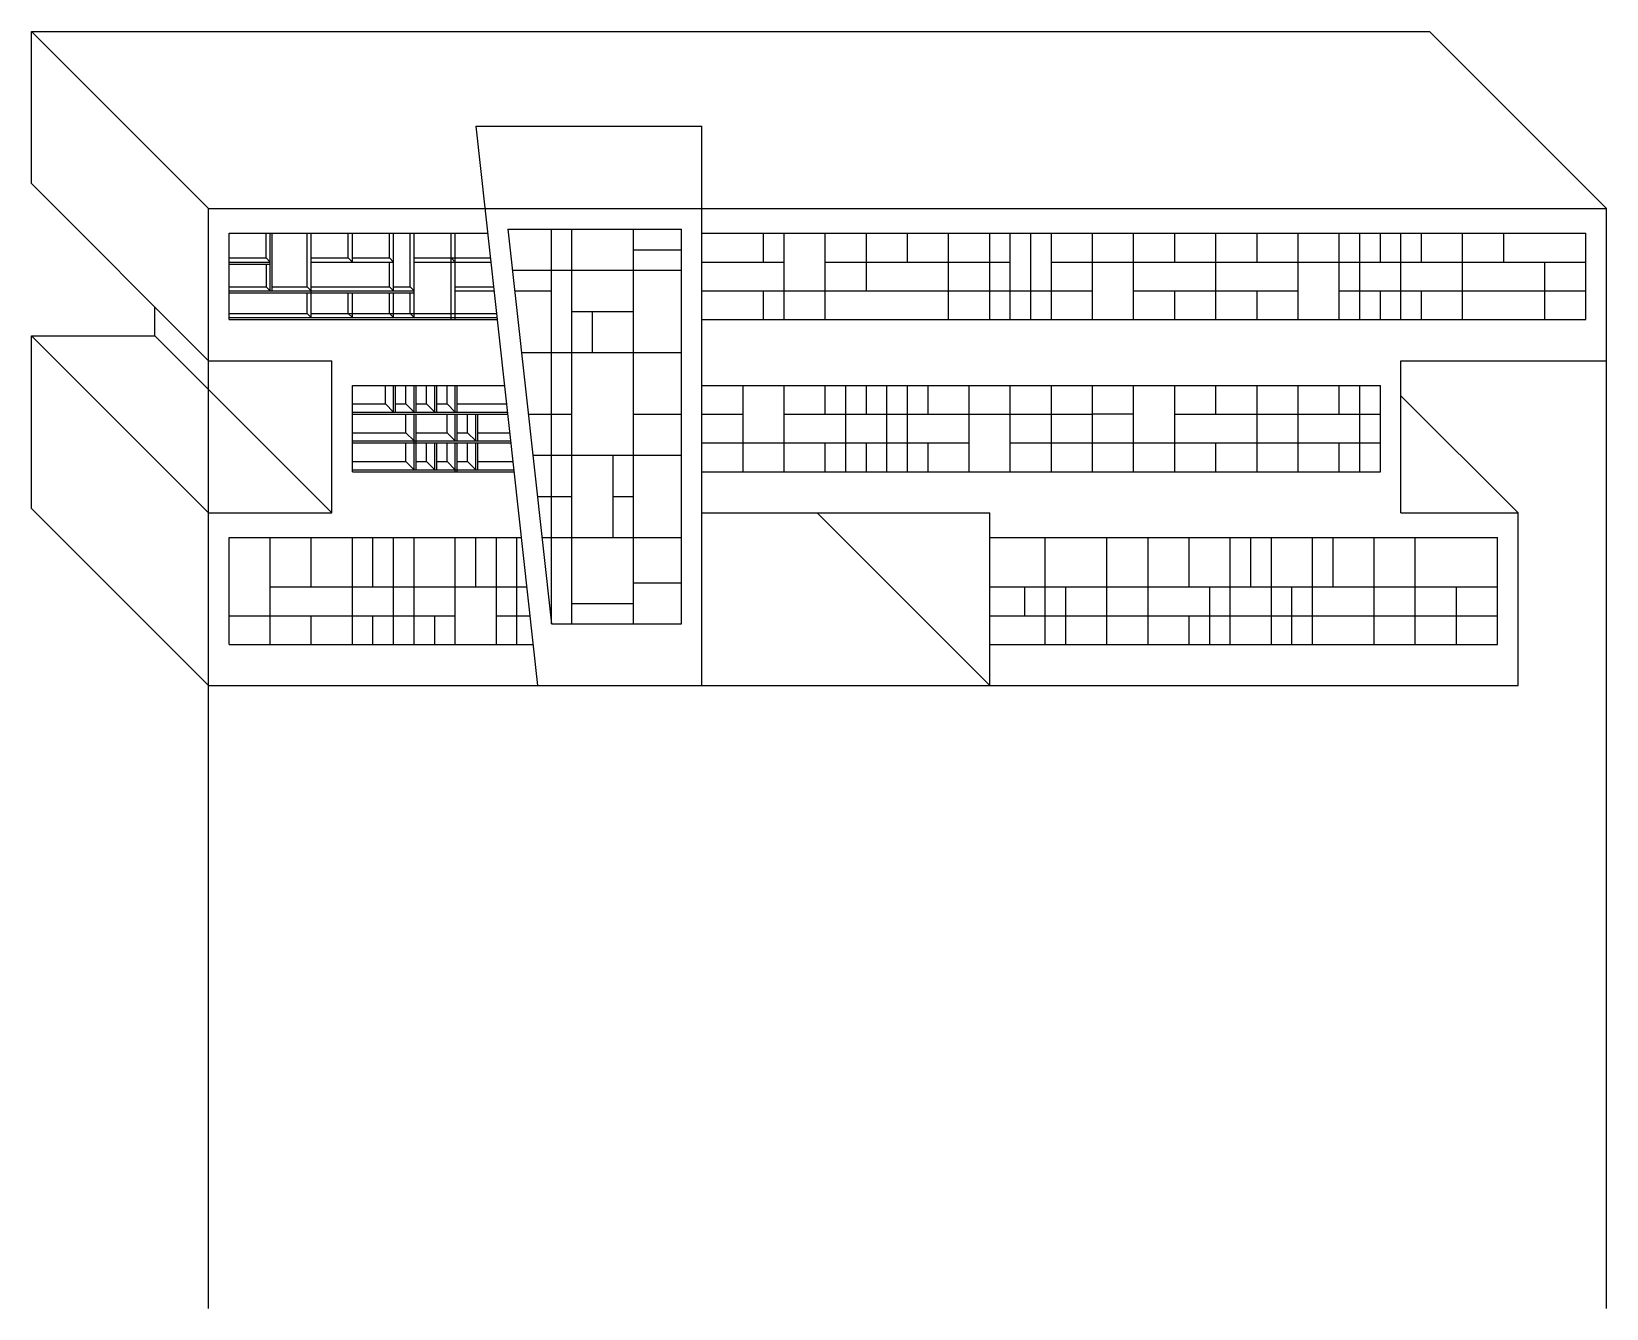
# Model space of a CAD drawing. Header units: millimetres. Extents: x 387 to 811, y 539 to 827.
# Drawn here: x 472.8 to 511.11, y 627.29 to 658.34 of the extents above; entities that cross this region are included whole.
import ezdxf

# ---------------------------------------------------------------- set-up
doc = ezdxf.new("R2010")
doc.units = ezdxf.units.MM
doc.layers.add('2 pav.', color=3, linetype='Continuous')
doc.layers.add('PAREDES EM CORTE', color=5, linetype='Continuous')

msp = doc.modelspace()

# ---------------------------------------------------------------- linework, layer by layer
at = {"layer": '2 pav.'}
for p, q in [((477.106, 627.286), (477.106, 654.034)), ((511.106, 627.286), (511.106, 654.034))]:
    msp.add_line(p, q, dxfattribs=at)
at = {"layer": 'PAREDES EM CORTE'}
for p, q in [((477.106, 654.034), (472.8, 658.34)), ((472.8, 654.64), (472.8, 658.34)), ((472.8, 658.34), (506.8, 658.34)), ((511.106, 654.034), (506.8, 658.34)), ((483.606, 656.034), (489.106, 656.034)), ((483.606, 656.034), (485.106, 642.434)), ((489.106, 642.434), (489.106, 656.034)), ((477.106, 650.334), (472.8, 654.64)), ((477.106, 654.034), (483.827, 654.034)), ((477.106, 650.334), (477.106, 654.034)), ((477.106, 654.034), (511.106, 654.034)), ((489.106, 654.034), (511.106, 654.034)), ((511.106, 650.334), (511.106, 654.034)), ((484.385, 653.534), (488.606, 653.534)), ((484.385, 653.534), (485.444, 643.934)), ((485.444, 643.934), (485.444, 653.534)), ((485.944, 643.934), (485.944, 653.534)), ((487.444, 643.934), (487.444, 653.534)), ((488.606, 643.934), (488.606, 653.534)), ((477.606, 653.434), (483.893, 653.434)), ((477.606, 651.334), (477.606, 653.434)), ((478.506, 652.834), (478.506, 653.434)), ((478.606, 652.034), (478.606, 653.434)), ((478.656, 652.034), (478.656, 653.434)), ((479.506, 652.134), (479.506, 653.434)), ((479.606, 652.034), (479.606, 653.434)), ((480.506, 652.834), (480.506, 653.434)), ((480.606, 652.734), (480.606, 653.434)), ((481.506, 652.834), (481.506, 653.434)), ((481.606, 652.034), (481.606, 653.434)), ((482.006, 652.134), (482.006, 653.434)), ((482.106, 651.384), (482.106, 653.434)), ((483.006, 651.334), (483.006, 653.434)), ((483.106, 651.334), (483.106, 653.434)), ((489.106, 653.434), (510.606, 653.434)), ((490.606, 652.734), (490.606, 653.434)), ((491.106, 651.334), (491.106, 653.434)), ((492.106, 651.334), (492.106, 653.434)), ((493.106, 652.034), (493.106, 653.434)), ((494.106, 652.734), (494.106, 653.434)), ((495.106, 651.334), (495.106, 653.434)), ((496.106, 651.334), (496.106, 653.434)), ((496.606, 651.334), (496.606, 653.434)), ((497.106, 651.334), (497.106, 653.434)), ((497.606, 651.334), (497.606, 653.434)), ((498.606, 651.334), (498.606, 653.434)), ((499.606, 651.334), (499.606, 653.434)), ((500.606, 652.734), (500.606, 653.434)), ((501.606, 651.334), (501.606, 653.434)), ((502.606, 652.734), (502.606, 653.434)), ((503.606, 651.334), (503.606, 653.434)), ((504.606, 651.334), (504.606, 653.434)), ((505.106, 651.334), (505.106, 653.434)), ((505.606, 652.734), (505.606, 653.434)), ((506.106, 651.334), (506.106, 653.434)), ((506.606, 652.734), (506.606, 653.434)), ((507.606, 651.334), (507.606, 653.434)), ((508.606, 652.734), (508.606, 653.434)), ((510.606, 651.334), (510.606, 653.434)), ((510.606, 651.334), (510.606, 653.434)), ((477.606, 652.834), (478.506, 652.834)), ((477.606, 652.734), (478.606, 652.734)), ((478.506, 652.834), (478.606, 652.734)), ((479.606, 652.834), (480.506, 652.834)), ((479.606, 652.734), (481.606, 652.734)), ((480.606, 652.734), (480.506, 652.834)), ((480.606, 652.834), (481.506, 652.834)), ((481.606, 652.734), (481.506, 652.834)), ((481.506, 652.134), (481.506, 652.734)), ((482.106, 652.834), (483.97, 652.834)), ((482.106, 652.734), (483.97, 652.734)), ((483.106, 652.734), (483.006, 652.834)), ((487.444, 653.034), (488.606, 653.034)), ((489.106, 652.734), (491.106, 652.734)), ((492.106, 652.734), (496.606, 652.734)), ((497.606, 652.734), (510.606, 652.734)), ((509.606, 651.334), (509.606, 652.734)), ((477.606, 652.684), (478.606, 652.684)), ((478.506, 652.684), (478.506, 652.134)), ((484.495, 652.534), (488.606, 652.534)), ((477.606, 652.134), (478.506, 652.134)), ((477.606, 652.134), (478.506, 652.134)), ((477.606, 652.034), (482.106, 652.034)), ((477.606, 651.984), (479.606, 651.984)), ((478.506, 652.134), (478.606, 652.034)), ((478.656, 652.134), (479.506, 652.134)), ((479.606, 652.034), (479.506, 652.134)), ((479.506, 651.484), (479.506, 651.984)), ((479.606, 652.134), (481.506, 652.134)), ((479.606, 651.384), (479.606, 652.034)), ((479.606, 651.984), (482.106, 651.984)), ((480.506, 651.484), (480.506, 651.984)), ((480.606, 651.384), (480.606, 651.984)), ((481.606, 652.034), (481.506, 652.134)), ((481.506, 651.484), (481.506, 651.984)), ((481.606, 652.134), (482.006, 652.134)), ((481.606, 651.384), (481.606, 651.984)), ((482.106, 652.034), (482.006, 652.134)), ((482.006, 651.484), (482.006, 651.984)), ((483.106, 652.134), (484.047, 652.134)), ((483.106, 652.034), (484.047, 652.034)), ((484.55, 652.034), (485.444, 652.034)), ((489.106, 652.034), (498.606, 652.034)), ((490.606, 651.334), (490.606, 652.034)), ((499.606, 652.034), (503.606, 652.034)), ((500.606, 651.334), (500.606, 652.034)), ((502.606, 651.334), (502.606, 652.034)), ((504.606, 652.034), (510.606, 652.034)), ((505.606, 651.334), (505.606, 652.034)), ((506.606, 651.334), (506.606, 652.034)), ((475.8, 650.94), (475.8, 651.64)), ((477.606, 651.484), (479.506, 651.484)), ((477.606, 651.384), (484.125, 651.384)), ((477.606, 651.334), (484.125, 651.334)), ((479.606, 651.384), (479.506, 651.484)), ((479.606, 651.484), (484.125, 651.484)), ((480.606, 651.384), (480.506, 651.484)), ((481.606, 651.384), (481.506, 651.484)), ((482.106, 651.384), (482.006, 651.484)), ((485.944, 651.534), (487.444, 651.534)), ((486.444, 650.534), (486.444, 651.534)), ((489.106, 651.334), (510.606, 651.334)), ((477.106, 646.634), (472.8, 650.94)), ((472.8, 646.74), (472.8, 650.94)), ((472.8, 650.94), (475.8, 650.94)), ((480.106, 646.634), (475.8, 650.94)), ((484.716, 650.534), (488.606, 650.534)), ((477.106, 650.334), (480.106, 650.334)), ((480.106, 646.634), (480.106, 650.334)), ((506.106, 646.634), (506.106, 650.334)), ((506.106, 650.334), (511.106, 650.334)), ((480.606, 649.734), (484.301, 649.734)), ((480.606, 647.634), (480.606, 649.734)), ((481.406, 649.284), (481.406, 649.734)), ((481.606, 649.084), (481.606, 649.734)), ((481.656, 649.084), (481.656, 649.734)), ((481.906, 649.284), (481.906, 649.734)), ((482.106, 649.084), (482.106, 649.734)), ((482.156, 649.084), (482.156, 649.734)), ((482.406, 649.284), (482.406, 649.734)), ((482.606, 649.084), (482.606, 649.734)), ((482.656, 649.084), (482.656, 649.734)), ((482.906, 649.284), (482.906, 649.734)), ((483.106, 649.084), (483.106, 649.734)), ((483.156, 649.084), (483.156, 649.734)), ((489.106, 649.734), (505.606, 649.734)), ((490.106, 647.634), (490.106, 649.734)), ((491.106, 647.634), (491.106, 649.734)), ((492.106, 649.034), (492.106, 649.734)), ((492.606, 647.634), (492.606, 649.734)), ((493.106, 649.034), (493.106, 649.734)), ((493.606, 647.634), (493.606, 649.734)), ((494.106, 647.634), (494.106, 649.734)), ((494.606, 649.034), (494.606, 649.734)), ((495.606, 647.634), (495.606, 649.734)), ((496.606, 647.634), (496.606, 649.734)), ((497.606, 647.634), (497.606, 649.734)), ((498.606, 647.634), (498.606, 649.734)), ((499.606, 649.034), (499.606, 649.734)), ((500.606, 647.634), (500.606, 649.734)), ((501.606, 649.034), (501.606, 649.734)), ((502.606, 647.634), (502.606, 649.734)), ((503.606, 647.634), (503.606, 649.734)), ((504.606, 649.034), (504.606, 649.734)), ((505.106, 647.634), (505.106, 649.734)), ((505.606, 647.634), (505.606, 649.734)), ((480.606, 649.284), (481.406, 649.284)), ((481.606, 649.084), (481.406, 649.284)), ((481.656, 649.284), (481.906, 649.284)), ((482.106, 649.084), (481.906, 649.284)), ((482.156, 649.284), (482.406, 649.284)), ((482.606, 649.084), (482.406, 649.284)), ((482.656, 649.284), (482.906, 649.284)), ((483.106, 649.084), (482.906, 649.284)), ((483.156, 649.284), (484.351, 649.284)), ((508.956, 646.634), (506.106, 649.484)), ((480.606, 649.084), (484.378, 649.084)), ((480.606, 649.034), (484.378, 649.034)), ((481.906, 648.584), (481.906, 649.034)), ((482.106, 647.684), (482.106, 649.034)), ((482.156, 647.684), (482.156, 649.034)), ((482.906, 648.584), (482.906, 649.034)), ((483.106, 648.384), (483.106, 649.034)), ((483.156, 648.384), (483.156, 649.034)), ((483.406, 648.584), (483.406, 649.034)), ((483.606, 648.384), (483.606, 649.034)), ((483.656, 648.384), (483.656, 649.034)), ((484.881, 649.034), (485.944, 649.034)), ((487.444, 649.034), (488.606, 649.034)), ((489.106, 649.034), (490.106, 649.034)), ((491.106, 649.034), (498.606, 649.034)), ((499.606, 649.034), (498.606, 649.034)), ((499.606, 647.634), (499.606, 649.034)), ((500.606, 649.034), (505.606, 649.034)), ((480.606, 648.584), (481.906, 648.584)), ((482.106, 648.384), (481.906, 648.584)), ((482.156, 648.584), (482.906, 648.584)), ((483.106, 648.384), (482.906, 648.584)), ((483.156, 648.584), (483.406, 648.584)), ((483.606, 648.384), (483.406, 648.584)), ((483.656, 648.584), (484.428, 648.584)), ((480.606, 648.384), (484.455, 648.384)), ((480.606, 648.334), (484.455, 648.334)), ((481.906, 647.884), (481.906, 648.334)), ((482.406, 647.884), (482.406, 648.334)), ((482.606, 647.684), (482.606, 648.334)), ((482.656, 647.684), (482.656, 648.334)), ((482.906, 647.884), (482.906, 648.334)), ((483.106, 647.634), (483.106, 648.334)), ((483.156, 647.634), (483.156, 648.334)), ((483.406, 647.884), (483.406, 648.334)), ((483.606, 647.684), (483.606, 648.334)), ((483.656, 647.684), (483.656, 648.334)), ((489.106, 648.334), (495.606, 648.334)), ((492.106, 647.634), (492.106, 648.334)), ((493.106, 647.634), (493.106, 648.334)), ((494.606, 647.634), (494.606, 648.334)), ((496.606, 648.334), (503.606, 648.334)), ((501.606, 647.634), (501.606, 648.334)), ((503.606, 648.334), (505.606, 648.334)), ((504.606, 647.634), (504.606, 648.334)), ((480.606, 647.884), (481.906, 647.884)), ((482.106, 647.684), (481.906, 647.884)), ((482.156, 647.884), (482.406, 647.884)), ((482.606, 647.684), (482.406, 647.884)), ((482.656, 647.884), (482.906, 647.884)), ((483.106, 647.684), (482.906, 647.884)), ((483.156, 647.884), (483.406, 647.884)), ((483.606, 647.684), (483.406, 647.884)), ((483.656, 647.884), (484.505, 647.884)), ((484.992, 648.034), (488.606, 648.034)), ((486.944, 646.034), (486.944, 648.034)), ((480.606, 647.684), (484.533, 647.684)), ((480.606, 647.634), (484.533, 647.634)), ((489.106, 647.634), (505.606, 647.634)), ((485.102, 647.034), (485.944, 647.034)), ((486.944, 647.034), (487.444, 647.034)), ((477.106, 642.434), (472.8, 646.74)), ((477.106, 646.634), (480.106, 646.634)), ((489.106, 646.634), (496.106, 646.634)), ((496.106, 642.434), (491.906, 646.634)), ((496.106, 642.434), (496.106, 646.634)), ((506.106, 646.634), (508.956, 646.634)), ((508.956, 642.434), (508.956, 646.634)), ((477.606, 646.034), (484.709, 646.034)), ((477.606, 643.434), (477.606, 646.034)), ((478.606, 643.434), (478.606, 646.034)), ((479.606, 644.834), (479.606, 646.034)), ((480.606, 643.434), (480.606, 646.034)), ((481.106, 644.834), (481.106, 646.034)), ((481.606, 643.434), (481.606, 646.034)), ((482.106, 643.434), (482.106, 646.034)), ((483.106, 643.434), (483.106, 646.034)), ((483.606, 644.834), (483.606, 646.034)), ((484.106, 643.434), (484.106, 646.034)), ((484.606, 643.434), (484.606, 646.034)), ((485.212, 646.034), (488.606, 646.034)), ((496.106, 646.034), (508.456, 646.034)), ((497.456, 643.434), (497.456, 646.034)), ((498.956, 643.434), (498.956, 646.034)), ((499.956, 643.434), (499.956, 646.034)), ((500.956, 644.834), (500.956, 646.034)), ((501.956, 643.434), (501.956, 646.034)), ((502.456, 644.834), (502.456, 646.034)), ((502.956, 643.434), (502.956, 646.034)), ((503.956, 643.434), (503.956, 646.034)), ((504.456, 644.834), (504.456, 646.034)), ((505.456, 643.434), (505.456, 646.034)), ((506.456, 643.434), (506.456, 646.034)), ((508.456, 643.434), (508.456, 646.034)), ((478.606, 644.834), (484.841, 644.834)), ((487.444, 644.934), (488.606, 644.934)), ((496.106, 644.834), (508.456, 644.834)), ((496.956, 644.134), (496.956, 644.834)), ((497.956, 643.434), (497.956, 644.834)), ((501.456, 643.434), (501.456, 644.834)), ((503.456, 643.434), (503.456, 644.834)), ((507.456, 643.434), (507.456, 644.834)), ((485.944, 644.434), (487.444, 644.434)), ((477.606, 644.134), (483.106, 644.134)), ((479.606, 643.434), (479.606, 644.134)), ((481.106, 643.434), (481.106, 644.134)), ((482.606, 643.434), (482.606, 644.134)), ((484.106, 644.134), (484.919, 644.134)), ((485.444, 643.934), (488.606, 643.934)), ((496.106, 644.134), (508.456, 644.134)), ((500.956, 643.434), (500.956, 644.134)), ((477.606, 643.434), (484.996, 643.434)), ((496.106, 643.434), (508.456, 643.434)), ((477.106, 642.434), (508.956, 642.434))]:
    msp.add_line(p, q, dxfattribs=at)

doc.saveas('drawing.dxf')
